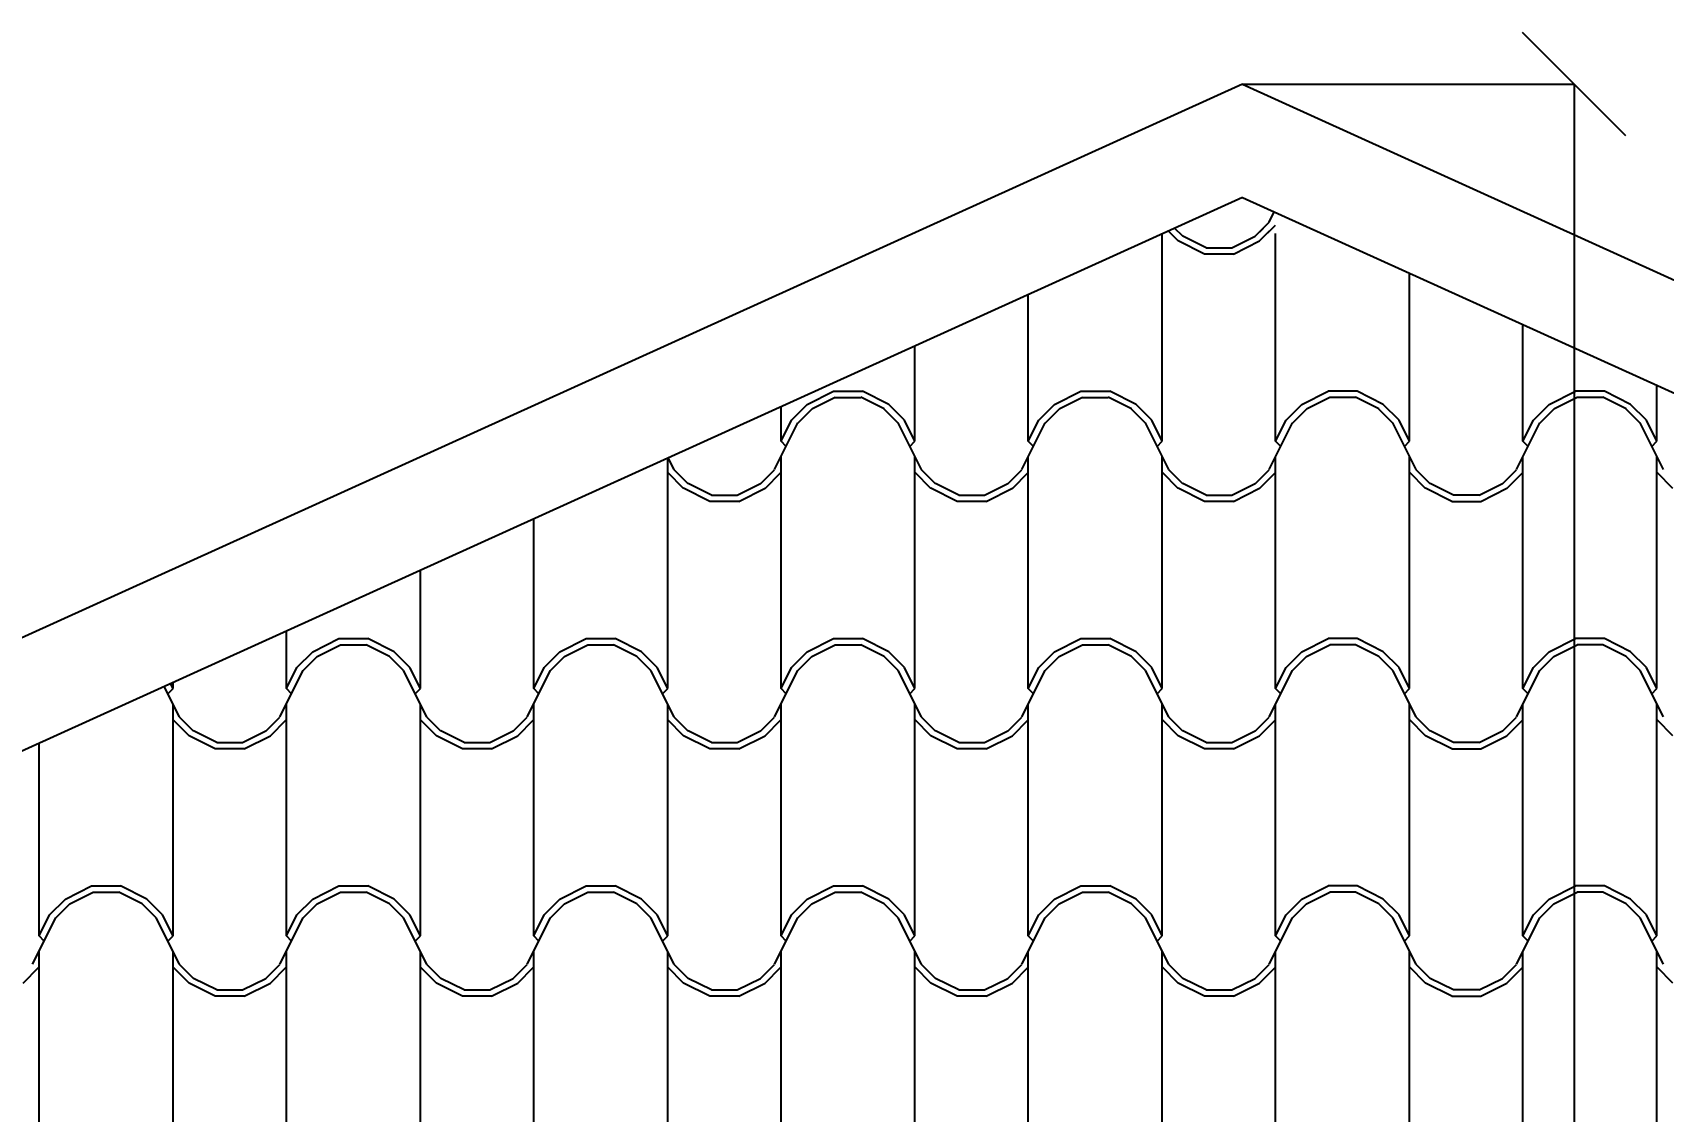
# Model space of a CAD drawing. Extents: x -135 to 36, y 31 to 104.
# Drawn here: x 0.249 to 1.831, y 51.249 to 52.295 of the extents above; entities that cross this region are included whole.
import ezdxf

# ---------------------------------------------------------------- set-up
doc = ezdxf.new("R2010")
doc.units = 0
doc.header["$MEASUREMENT"] = 0
doc.header["$PDMODE"] = 3
doc.layers.get('0').update_dxf_attribs({"linetype": 'CONTINUOUS'})
doc.layers.get('DEFPOINTS').update_dxf_attribs({"linetype": 'CONTINUOUS'})
for name, color, linetype in [('COTAS', 12, 'CONTINUOUS'), ('NUEVO', 1, 'CONTINUOUS'), ('RELLENO', 7, 'CONTINUOUS')]:
    doc.layers.add(name, color=color, linetype=linetype)
doc.styles.add('COTAS PRIMARIAS', font='ARIALN.TTF', dxfattribs={"height": 0.2})
doc.dimstyles.new('COTAS PRINCIPALES', dxfattribs={"dimscale": 5, "dimtxt": 2.5, "dimasz": 0.02, "dimexe": 0, "dimexo": 0, "dimgap": 0.01, "dimtad": 1, "dimzin": 1, "dimdsep": 46, "dimtxsty": 'COTAS PRIMARIAS', "dimblk": 'OBLIQUE', "dimcen": 0, "dimclrd": 11, "dimclre": 11, "dimclrt": 11, "dimaunit": 1, "dimadec": 1, "dimazin": 0, "dimtfac": 0.4, "dimtix": 1, "dimtmove": 1, "dimatfit": 3, "dimfxl": 0, "dimtolj": 1, "dimtzin": 0, "dimlwd": -1, "dimarcsym": 0})

# ---------------------------------------------------------------- blocks, each defined once
blk = doc.blocks.new('_Oblique')
at = {"color": 0, "linetype": 'ByBlock', "lineweight": -2}
blk.add_line((-0.5, -0.5), (0.5, 0.5), dxfattribs=at)
blk = doc.blocks.new('*D239')
at = {"layer": 'COTAS', "color": 11, "lineweight": -2}
for p, q in [((1.4227, 52.2452), (1.7447, 52.2452)), ((1.4227, 47.6929), (1.7447, 47.6929))]:
    blk.add_line(p, q, dxfattribs=at)
at = {"layer": 'COTAS', "color": 11}
blk.add_line((1.7447, 52.2452), (1.7447, 47.6929), dxfattribs=at)
at = {"layer": 'DEFPOINTS', "color": 0}
for p in [(1.4227, 52.2452), (1.4227, 47.6929), (1.7447, 47.6929)]:
    blk.add_point(p, dxfattribs=at)
at = {"layer": 'COTAS', "color": 11, "xscale": 0.1, "yscale": 0.1, "zscale": 0.1}
for p, rotation in [((1.7447, 52.2452), 90), ((1.7447, 47.6929), 270)]:
    blk.add_blockref('_Oblique', p, dxfattribs=dict(at, rotation=rotation))
at = {"layer": 'COTAS', "color": 11, "insert": (1.593, 49.9691), "char_height": 0.2, "attachment_point": 5, "rotation": 90, "style": 'COTAS PRIMARIAS'}
blk.add_mtext('\\A1;4.55', dxfattribs=at)

msp = doc.modelspace()

# ---------------------------------------------------------------- linework, layer by layer
at = {"layer": 'NUEVO'}
for p, q in [((1.4227, 52.2452), (-2.9019, 50.284)), ((1.4227, 52.2452), (5.7474, 50.284)), ((1.4227, 52.1354), (-2.8606, 50.1929)), ((1.4227, 52.1354), (5.7061, 50.1929))]:
    msp.add_line(p, q, dxfattribs=at)
at = {"layer": 'RELLENO', "color": 1}
for p, q in [((1.4487, 52.1113), (1.4537, 52.1214)), ((1.345, 51.8989), (1.345, 52.1002)), ((1.3605, 52.0931), (1.3508, 52.1028)), ((1.3649, 52.0976), (1.3569, 52.1056)), ((1.4351, 52.0976), (1.4487, 52.1112)), ((1.4351, 52.0976), (1.4431, 52.1056)), ((1.4395, 52.0931), (1.4548, 52.1084)), ((1.4395, 52.0931), (1.4492, 52.1028)), ((1.455, 51.8989), (1.455, 52.1002)), ((1.3859, 52.0804), (1.3605, 52.0932)), ((1.3875, 52.0864), (1.3649, 52.0977)), ((1.3875, 52.0864), (1.4125, 52.0864)), ((1.4125, 52.0864), (1.4351, 52.0977)), ((1.4141, 52.0804), (1.4395, 52.0932)), ((1.4141, 52.0804), (1.3859, 52.0804)), ((1.455, 51.8989), (1.455, 52.0755)), ((1.585, 51.8989), (1.585, 52.0618)), ((1.215, 51.8989), (1.215, 52.0412)), ((1.695, 51.8989), (1.695, 52.012)), ((1.105, 51.8989), (1.105, 51.9913)), ((1.0005, 51.9346), (1.0259, 51.9473)), ((1.0049, 51.9301), (1.0275, 51.9414)), ((1.0259, 51.9473), (1.0541, 51.9473)), ((1.0275, 51.9413), (1.0525, 51.9413)), ((1.0751, 51.9301), (1.0525, 51.9414)), ((1.0795, 51.9346), (1.0541, 51.9473)), ((1.2405, 51.9346), (1.2659, 51.9473)), ((1.2449, 51.9301), (1.2675, 51.9414)), ((1.2659, 51.9473), (1.2941, 51.9473)), ((1.2675, 51.9413), (1.2925, 51.9413)), ((1.3151, 51.9301), (1.2925, 51.9414)), ((1.3195, 51.9346), (1.2941, 51.9473)), ((1.4805, 51.9346), (1.5059, 51.9473)), ((1.4849, 51.9301), (1.5075, 51.9414)), ((1.5341, 51.9473), (1.5059, 51.9473)), ((1.5325, 51.9413), (1.5075, 51.9413)), ((1.5551, 51.9301), (1.5325, 51.9414)), ((1.5595, 51.9346), (1.5341, 51.9473)), ((1.7205, 51.9346), (1.7459, 51.9473)), ((1.7249, 51.9301), (1.7475, 51.9414)), ((1.7741, 51.9473), (1.7459, 51.9473)), ((1.7725, 51.9413), (1.7475, 51.9413)), ((1.7951, 51.9301), (1.7725, 51.9414)), ((1.7995, 51.9346), (1.7741, 51.9473)), ((1.825, 51.8989), (1.825, 51.953)), ((0.975, 51.8989), (0.975, 51.9324)), ((0.9852, 51.9193), (1.0005, 51.9345)), ((0.9913, 51.9164), (1.0049, 51.93)), ((1.0887, 51.9164), (1.0751, 51.93)), ((1.0948, 51.9193), (1.0795, 51.9345)), ((1.2252, 51.9193), (1.2405, 51.9345)), ((1.2313, 51.9164), (1.2449, 51.93)), ((1.3287, 51.9164), (1.3151, 51.93)), ((1.3348, 51.9193), (1.3195, 51.9345)), ((1.4652, 51.9193), (1.4805, 51.9345)), ((1.4713, 51.9164), (1.4849, 51.93)), ((1.5687, 51.9164), (1.5551, 51.93)), ((1.5748, 51.9193), (1.5595, 51.9345)), ((1.7052, 51.9193), (1.7205, 51.9345)), ((1.7113, 51.9164), (1.7249, 51.93)), ((1.8087, 51.9164), (1.7951, 51.93)), ((1.8148, 51.9193), (1.7995, 51.9345)), ((0.9687, 51.8713), (0.9913, 51.9165)), ((0.9687, 51.8713), (0.9913, 51.9165)), ((0.975, 51.8989), (0.9852, 51.9193)), ((0.975, 51.8989), (0.9852, 51.9193)), ((1.1113, 51.8713), (1.0887, 51.9165)), ((1.1113, 51.8713), (1.0887, 51.9165)), ((1.105, 51.8989), (1.0948, 51.9193)), ((1.105, 51.8989), (1.0948, 51.9193)), ((1.2087, 51.8713), (1.2313, 51.9165)), ((1.2087, 51.8713), (1.2313, 51.9165)), ((1.215, 51.8989), (1.2252, 51.9193)), ((1.215, 51.8989), (1.2252, 51.9193)), ((1.3513, 51.8713), (1.3287, 51.9165)), ((1.3513, 51.8713), (1.3287, 51.9165)), ((1.345, 51.8989), (1.3348, 51.9193)), ((1.345, 51.8989), (1.3348, 51.9193)), ((1.4487, 51.8713), (1.4713, 51.9165)), ((1.4487, 51.8713), (1.4713, 51.9165)), ((1.455, 51.8989), (1.4652, 51.9193)), ((1.455, 51.8989), (1.4652, 51.9193)), ((1.5913, 51.8713), (1.5687, 51.9165)), ((1.5913, 51.8713), (1.5687, 51.9165)), ((1.585, 51.8989), (1.5748, 51.9193)), ((1.585, 51.8989), (1.5748, 51.9193)), ((1.6887, 51.8713), (1.7113, 51.9165)), ((1.6887, 51.8713), (1.7113, 51.9165)), ((1.695, 51.8989), (1.7052, 51.9193)), ((1.695, 51.8989), (1.7052, 51.9193)), ((1.8313, 51.8713), (1.8087, 51.9165)), ((1.8313, 51.8713), (1.8087, 51.9165)), ((1.825, 51.8989), (1.8148, 51.9193)), ((1.825, 51.8989), (1.8148, 51.9193)), ((0.98, 51.8938), (0.975, 51.8988)), ((1.1, 51.8938), (1.105, 51.8988)), ((1.22, 51.8938), (1.215, 51.8988)), ((1.34, 51.8938), (1.345, 51.8988)), ((1.46, 51.8938), (1.455, 51.8988)), ((1.58, 51.8938), (1.585, 51.8988)), ((1.7, 51.8938), (1.695, 51.8988)), ((1.82, 51.8938), (1.825, 51.8988)), ((0.865, 51.6589), (0.865, 51.8825)), ((0.8713, 51.8713), (0.8656, 51.8827)), ((0.8713, 51.8713), (0.8656, 51.8827)), ((0.975, 51.6589), (0.975, 51.8839)), ((1.105, 51.6589), (1.105, 51.8839)), ((1.215, 51.6589), (1.215, 51.8839)), ((1.345, 51.6589), (1.345, 51.8839)), ((1.455, 51.6589), (1.455, 51.8839)), ((1.455, 51.6589), (1.455, 51.8839)), ((1.585, 51.6589), (1.585, 51.8839)), ((1.695, 51.6589), (1.695, 51.8839)), ((1.825, 51.6589), (1.825, 51.8839)), ((0.8805, 51.8531), (0.8652, 51.8684)), ((0.8849, 51.8576), (0.8713, 51.8712)), ((0.9551, 51.8576), (0.9687, 51.8712)), ((0.9595, 51.8531), (0.9748, 51.8684)), ((1.1205, 51.8531), (1.1052, 51.8684)), ((1.1249, 51.8576), (1.1113, 51.8712)), ((1.1951, 51.8576), (1.2087, 51.8712)), ((1.1995, 51.8531), (1.2148, 51.8684)), ((1.3605, 51.8531), (1.3452, 51.8684)), ((1.3649, 51.8576), (1.3513, 51.8712)), ((1.4351, 51.8576), (1.4487, 51.8712)), ((1.4351, 51.8576), (1.4487, 51.8712)), ((1.4395, 51.8531), (1.4548, 51.8684)), ((1.4395, 51.8531), (1.4548, 51.8684)), ((1.6005, 51.8531), (1.5852, 51.8684)), ((1.6049, 51.8576), (1.5913, 51.8712)), ((1.6751, 51.8576), (1.6887, 51.8712)), ((1.6795, 51.8531), (1.6948, 51.8684)), ((1.8405, 51.8531), (1.8252, 51.8684)), ((0.9059, 51.8404), (0.8805, 51.8532)), ((0.9075, 51.8464), (0.8849, 51.8577)), ((0.9075, 51.8464), (0.9325, 51.8464)), ((0.9325, 51.8464), (0.9551, 51.8577)), ((0.9341, 51.8404), (0.9595, 51.8532)), ((1.1459, 51.8404), (1.1205, 51.8532)), ((1.1475, 51.8464), (1.1249, 51.8577)), ((1.1475, 51.8464), (1.1725, 51.8464)), ((1.1725, 51.8464), (1.1951, 51.8577)), ((1.1741, 51.8404), (1.1995, 51.8532)), ((1.3859, 51.8404), (1.3605, 51.8532)), ((1.3875, 51.8464), (1.3649, 51.8577)), ((1.3875, 51.8464), (1.4125, 51.8464)), ((1.4125, 51.8464), (1.4351, 51.8577)), ((1.4141, 51.8404), (1.4395, 51.8532)), ((1.6259, 51.8404), (1.6005, 51.8532)), ((1.6275, 51.8464), (1.6049, 51.8577)), ((1.6525, 51.8464), (1.6275, 51.8464)), ((1.6525, 51.8464), (1.6751, 51.8577)), ((1.6541, 51.8404), (1.6795, 51.8532)), ((0.9341, 51.8404), (0.9059, 51.8404)), ((1.1741, 51.8404), (1.1459, 51.8404)), ((1.4141, 51.8404), (1.3859, 51.8404)), ((1.6259, 51.8404), (1.6541, 51.8404)), ((0.735, 51.6589), (0.735, 51.8235)), ((0.625, 51.6589), (0.625, 51.7736)), ((0.495, 51.6589), (0.495, 51.7147)), ((0.5205, 51.6946), (0.5459, 51.7073)), ((0.5459, 51.7073), (0.5741, 51.7073)), ((0.5995, 51.6946), (0.5741, 51.7073)), ((0.7605, 51.6946), (0.7859, 51.7073)), ((0.7859, 51.7073), (0.8141, 51.7073)), ((0.8395, 51.6946), (0.8141, 51.7073)), ((1.0005, 51.6946), (1.0259, 51.7073)), ((1.0259, 51.7073), (1.0541, 51.7073)), ((1.0795, 51.6946), (1.0541, 51.7073)), ((1.2405, 51.6946), (1.2659, 51.7073)), ((1.2659, 51.7073), (1.2941, 51.7073)), ((1.3195, 51.6946), (1.2941, 51.7073)), ((1.4805, 51.6946), (1.5059, 51.7073)), ((1.5341, 51.7073), (1.5059, 51.7073)), ((1.5595, 51.6946), (1.5341, 51.7073)), ((1.7205, 51.6946), (1.7459, 51.7073)), ((1.7741, 51.7073), (1.7459, 51.7073)), ((1.7995, 51.6946), (1.7741, 51.7073)), ((0.5052, 51.6793), (0.5205, 51.6945)), ((0.5113, 51.6764), (0.5249, 51.69)), ((0.5249, 51.6901), (0.5475, 51.7014)), ((0.5475, 51.7013), (0.5725, 51.7013)), ((0.5951, 51.6901), (0.5725, 51.7014)), ((0.6087, 51.6764), (0.5951, 51.69)), ((0.6148, 51.6793), (0.5995, 51.6945)), ((0.7452, 51.6793), (0.7605, 51.6945)), ((0.7513, 51.6764), (0.7649, 51.69)), ((0.7649, 51.6901), (0.7875, 51.7014)), ((0.7875, 51.7013), (0.8125, 51.7013)), ((0.8351, 51.6901), (0.8125, 51.7014)), ((0.8487, 51.6764), (0.8351, 51.69)), ((0.8548, 51.6793), (0.8395, 51.6945)), ((0.9852, 51.6793), (1.0005, 51.6945)), ((0.9913, 51.6764), (1.0049, 51.69)), ((1.0049, 51.6901), (1.0275, 51.7014)), ((1.0275, 51.7013), (1.0525, 51.7013)), ((1.0751, 51.6901), (1.0525, 51.7014)), ((1.0887, 51.6764), (1.0751, 51.69)), ((1.0948, 51.6793), (1.0795, 51.6945)), ((1.2252, 51.6793), (1.2405, 51.6945)), ((1.2313, 51.6764), (1.2449, 51.69)), ((1.2449, 51.6901), (1.2675, 51.7014)), ((1.2675, 51.7013), (1.2925, 51.7013)), ((1.3151, 51.6901), (1.2925, 51.7014)), ((1.3287, 51.6764), (1.3151, 51.69)), ((1.3348, 51.6793), (1.3195, 51.6945)), ((1.4652, 51.6793), (1.4805, 51.6945)), ((1.4713, 51.6764), (1.4849, 51.69)), ((1.4849, 51.6901), (1.5075, 51.7014)), ((1.5325, 51.7013), (1.5075, 51.7013)), ((1.5551, 51.6901), (1.5325, 51.7014)), ((1.5687, 51.6764), (1.5551, 51.69)), ((1.5748, 51.6793), (1.5595, 51.6945)), ((1.7052, 51.6793), (1.7205, 51.6945)), ((1.7113, 51.6764), (1.7249, 51.69)), ((1.7249, 51.6901), (1.7475, 51.7014)), ((1.7725, 51.7013), (1.7475, 51.7013)), ((1.7951, 51.6901), (1.7725, 51.7014)), ((1.8087, 51.6764), (1.7951, 51.69)), ((1.8148, 51.6793), (1.7995, 51.6945)), ((0.4887, 51.6313), (0.5113, 51.6765)), ((0.4887, 51.6313), (0.5113, 51.6765)), ((0.495, 51.6589), (0.5052, 51.6793)), ((0.495, 51.6589), (0.5052, 51.6793)), ((0.6313, 51.6313), (0.6087, 51.6765)), ((0.6313, 51.6313), (0.6087, 51.6765)), ((0.625, 51.6589), (0.6148, 51.6793)), ((0.625, 51.6589), (0.6148, 51.6793)), ((0.7287, 51.6313), (0.7513, 51.6765)), ((0.7287, 51.6313), (0.7513, 51.6765)), ((0.735, 51.6589), (0.7452, 51.6793)), ((0.735, 51.6589), (0.7452, 51.6793)), ((0.8713, 51.6313), (0.8487, 51.6765)), ((0.8713, 51.6313), (0.8487, 51.6765)), ((0.865, 51.6589), (0.8548, 51.6793)), ((0.865, 51.6589), (0.8548, 51.6793)), ((0.9687, 51.6313), (0.9913, 51.6765)), ((0.9687, 51.6313), (0.9913, 51.6765)), ((0.975, 51.6589), (0.9852, 51.6793)), ((0.975, 51.6589), (0.9852, 51.6793)), ((1.1113, 51.6313), (1.0887, 51.6765)), ((1.1113, 51.6313), (1.0887, 51.6765)), ((1.105, 51.6589), (1.0948, 51.6793)), ((1.105, 51.6589), (1.0948, 51.6793)), ((1.2087, 51.6313), (1.2313, 51.6765)), ((1.2087, 51.6313), (1.2313, 51.6765)), ((1.215, 51.6589), (1.2252, 51.6793)), ((1.215, 51.6589), (1.2252, 51.6793)), ((1.3513, 51.6313), (1.3287, 51.6765)), ((1.3513, 51.6313), (1.3287, 51.6765)), ((1.345, 51.6589), (1.3348, 51.6793)), ((1.345, 51.6589), (1.3348, 51.6793)), ((1.4487, 51.6313), (1.4713, 51.6765)), ((1.4487, 51.6313), (1.4713, 51.6765)), ((1.455, 51.6589), (1.4652, 51.6793)), ((1.455, 51.6589), (1.4652, 51.6793)), ((1.5913, 51.6313), (1.5687, 51.6765)), ((1.5913, 51.6313), (1.5687, 51.6765)), ((1.585, 51.6589), (1.5748, 51.6793)), ((1.585, 51.6589), (1.5748, 51.6793)), ((1.6887, 51.6313), (1.7113, 51.6765)), ((1.6887, 51.6313), (1.7113, 51.6765)), ((1.695, 51.6589), (1.7052, 51.6793)), ((1.695, 51.6589), (1.7052, 51.6793)), ((1.8313, 51.6313), (1.8087, 51.6765)), ((1.8313, 51.6313), (1.8087, 51.6765)), ((1.825, 51.6589), (1.8148, 51.6793)), ((1.825, 51.6589), (1.8148, 51.6793)), ((0.3913, 51.6313), (0.3765, 51.6609)), ((0.3913, 51.6313), (0.3765, 51.6609)), ((0.38, 51.6538), (0.385, 51.6588)), ((0.385, 51.6589), (0.3826, 51.6637)), ((0.385, 51.6589), (0.3826, 51.6637)), ((0.385, 51.6589), (0.385, 51.6648)), ((0.5, 51.6538), (0.495, 51.6588)), ((0.62, 51.6538), (0.625, 51.6588)), ((0.74, 51.6538), (0.735, 51.6588)), ((0.86, 51.6538), (0.865, 51.6588)), ((0.98, 51.6538), (0.975, 51.6588)), ((1.1, 51.6538), (1.105, 51.6588)), ((1.22, 51.6538), (1.215, 51.6588)), ((1.34, 51.6538), (1.345, 51.6588)), ((1.46, 51.6538), (1.455, 51.6588)), ((1.58, 51.6538), (1.585, 51.6588)), ((1.7, 51.6538), (1.695, 51.6588)), ((1.82, 51.6538), (1.825, 51.6588)), ((0.385, 51.4189), (0.385, 51.6439)), ((0.495, 51.4189), (0.495, 51.6439)), ((0.625, 51.4189), (0.625, 51.6439)), ((0.735, 51.4189), (0.735, 51.6439)), ((0.865, 51.4189), (0.865, 51.6439)), ((0.975, 51.4189), (0.975, 51.6439)), ((1.105, 51.4189), (1.105, 51.6439)), ((1.215, 51.4189), (1.215, 51.6439)), ((1.345, 51.4189), (1.345, 51.6439)), ((1.455, 51.4189), (1.455, 51.6439)), ((1.455, 51.4189), (1.455, 51.6439)), ((1.585, 51.4189), (1.585, 51.6439)), ((1.695, 51.4189), (1.695, 51.6439)), ((1.825, 51.4189), (1.825, 51.6439)), ((0.4005, 51.6131), (0.3852, 51.6284)), ((0.4049, 51.6176), (0.3913, 51.6312)), ((0.4751, 51.6176), (0.4887, 51.6312)), ((0.4795, 51.6131), (0.4948, 51.6284)), ((0.6405, 51.6131), (0.6252, 51.6284)), ((0.6449, 51.6176), (0.6313, 51.6312)), ((0.7151, 51.6176), (0.7287, 51.6312)), ((0.7195, 51.6131), (0.7348, 51.6284)), ((0.8805, 51.6131), (0.8652, 51.6284)), ((0.8849, 51.6176), (0.8713, 51.6312)), ((0.9551, 51.6176), (0.9687, 51.6312)), ((0.9595, 51.6131), (0.9748, 51.6284)), ((1.1205, 51.6131), (1.1052, 51.6284)), ((1.1249, 51.6176), (1.1113, 51.6312)), ((1.1951, 51.6176), (1.2087, 51.6312)), ((1.1995, 51.6131), (1.2148, 51.6284)), ((1.3605, 51.6131), (1.3452, 51.6284)), ((1.3649, 51.6176), (1.3513, 51.6312)), ((1.4351, 51.6176), (1.4487, 51.6312)), ((1.4351, 51.6176), (1.4487, 51.6312)), ((1.4395, 51.6131), (1.4548, 51.6284)), ((1.4395, 51.6131), (1.4548, 51.6284)), ((1.6005, 51.6131), (1.5852, 51.6284)), ((1.6049, 51.6176), (1.5913, 51.6312)), ((1.6751, 51.6176), (1.6887, 51.6312)), ((1.6795, 51.6131), (1.6948, 51.6284)), ((1.8405, 51.6131), (1.8252, 51.6284)), ((0.4259, 51.6004), (0.4005, 51.6131)), ((0.4275, 51.6064), (0.4049, 51.6177)), ((0.4525, 51.6064), (0.4751, 51.6177)), ((0.4541, 51.6004), (0.4795, 51.6131)), ((0.6659, 51.6004), (0.6405, 51.6131)), ((0.6675, 51.6064), (0.6449, 51.6177)), ((0.6925, 51.6064), (0.7151, 51.6177)), ((0.6941, 51.6004), (0.7195, 51.6131)), ((0.9059, 51.6004), (0.8805, 51.6131)), ((0.9075, 51.6064), (0.8849, 51.6177)), ((0.9325, 51.6064), (0.9551, 51.6177)), ((0.9341, 51.6004), (0.9595, 51.6131)), ((1.1459, 51.6004), (1.1205, 51.6131)), ((1.1475, 51.6064), (1.1249, 51.6177)), ((1.1725, 51.6064), (1.1951, 51.6177)), ((1.1741, 51.6004), (1.1995, 51.6131)), ((1.3859, 51.6004), (1.3605, 51.6131)), ((1.3875, 51.6064), (1.3649, 51.6177)), ((1.4125, 51.6064), (1.4351, 51.6177)), ((1.4141, 51.6004), (1.4395, 51.6131)), ((1.6259, 51.6004), (1.6005, 51.6131)), ((1.6275, 51.6064), (1.6049, 51.6177)), ((1.6525, 51.6064), (1.6751, 51.6177)), ((1.6541, 51.6004), (1.6795, 51.6131)), ((0.255, 51.4189), (0.255, 51.6058)), ((0.4541, 51.6004), (0.4259, 51.6004)), ((0.4275, 51.6064), (0.4525, 51.6064)), ((0.6941, 51.6004), (0.6659, 51.6004)), ((0.6675, 51.6064), (0.6925, 51.6064)), ((0.9341, 51.6004), (0.9059, 51.6004)), ((0.9075, 51.6064), (0.9325, 51.6064)), ((1.1741, 51.6004), (1.1459, 51.6004)), ((1.1475, 51.6064), (1.1725, 51.6064)), ((1.4141, 51.6004), (1.3859, 51.6004)), ((1.3875, 51.6064), (1.4125, 51.6064)), ((1.6259, 51.6004), (1.6541, 51.6004)), ((1.6525, 51.6064), (1.6275, 51.6064)), ((0.2805, 51.4546), (0.3059, 51.4673)), ((0.3059, 51.4673), (0.3341, 51.4673)), ((0.3595, 51.4546), (0.3341, 51.4673)), ((0.5205, 51.4546), (0.5459, 51.4673)), ((0.5459, 51.4673), (0.5741, 51.4673)), ((0.5995, 51.4546), (0.5741, 51.4673)), ((0.7605, 51.4546), (0.7859, 51.4673)), ((0.7859, 51.4673), (0.8141, 51.4673)), ((0.8395, 51.4546), (0.8141, 51.4673)), ((1.0005, 51.4546), (1.0259, 51.4673)), ((1.0259, 51.4673), (1.0541, 51.4673)), ((1.0795, 51.4546), (1.0541, 51.4673)), ((1.2405, 51.4546), (1.2659, 51.4673)), ((1.2659, 51.4673), (1.2941, 51.4673)), ((1.3195, 51.4546), (1.2941, 51.4673)), ((1.4805, 51.4546), (1.5059, 51.4673)), ((1.5341, 51.4673), (1.5059, 51.4673)), ((1.5595, 51.4546), (1.5341, 51.4673)), ((1.7205, 51.4546), (1.7459, 51.4673)), ((1.7741, 51.4673), (1.7459, 51.4673)), ((1.7995, 51.4546), (1.7741, 51.4673)), ((0.2652, 51.4393), (0.2805, 51.4545)), ((0.2849, 51.4501), (0.3075, 51.4614)), ((0.3075, 51.4613), (0.3325, 51.4613)), ((0.3551, 51.4501), (0.3325, 51.4614)), ((0.3748, 51.4393), (0.3595, 51.4545)), ((0.5052, 51.4393), (0.5205, 51.4545)), ((0.5249, 51.4501), (0.5475, 51.4614)), ((0.5475, 51.4613), (0.5725, 51.4613)), ((0.5951, 51.4501), (0.5725, 51.4614)), ((0.6148, 51.4393), (0.5995, 51.4545)), ((0.7452, 51.4393), (0.7605, 51.4545)), ((0.7649, 51.4501), (0.7875, 51.4614)), ((0.7875, 51.4613), (0.8125, 51.4613)), ((0.8351, 51.4501), (0.8125, 51.4614)), ((0.8548, 51.4393), (0.8395, 51.4545)), ((0.9852, 51.4393), (1.0005, 51.4545)), ((1.0049, 51.4501), (1.0275, 51.4614)), ((1.0275, 51.4613), (1.0525, 51.4613)), ((1.0751, 51.4501), (1.0525, 51.4614)), ((1.0948, 51.4393), (1.0795, 51.4545)), ((1.2252, 51.4393), (1.2405, 51.4545)), ((1.2449, 51.4501), (1.2675, 51.4614)), ((1.2675, 51.4613), (1.2925, 51.4613)), ((1.3151, 51.4501), (1.2925, 51.4614)), ((1.3348, 51.4393), (1.3195, 51.4545)), ((1.4652, 51.4393), (1.4805, 51.4545)), ((1.4849, 51.4501), (1.5075, 51.4614)), ((1.5325, 51.4613), (1.5075, 51.4613)), ((1.5551, 51.4501), (1.5325, 51.4614)), ((1.5748, 51.4393), (1.5595, 51.4545)), ((1.7052, 51.4393), (1.7205, 51.4545)), ((1.7249, 51.4501), (1.7475, 51.4614)), ((1.7725, 51.4613), (1.7475, 51.4613)), ((1.7951, 51.4501), (1.7725, 51.4614)), ((1.8148, 51.4393), (1.7995, 51.4545)), ((0.2487, 51.3913), (0.2713, 51.4365)), ((0.2487, 51.3913), (0.2713, 51.4365)), ((0.255, 51.4189), (0.2652, 51.4393)), ((0.255, 51.4189), (0.2652, 51.4393)), ((0.2713, 51.4364), (0.2849, 51.45)), ((0.3687, 51.4364), (0.3551, 51.45)), ((0.3913, 51.3913), (0.3687, 51.4365)), ((0.3913, 51.3913), (0.3687, 51.4365)), ((0.385, 51.4189), (0.3748, 51.4393)), ((0.385, 51.4189), (0.3748, 51.4393)), ((0.4887, 51.3913), (0.5113, 51.4365)), ((0.4887, 51.3913), (0.5113, 51.4365)), ((0.495, 51.4189), (0.5052, 51.4393)), ((0.495, 51.4189), (0.5052, 51.4393)), ((0.5113, 51.4364), (0.5249, 51.45)), ((0.6087, 51.4364), (0.5951, 51.45)), ((0.6313, 51.3913), (0.6087, 51.4365)), ((0.6313, 51.3913), (0.6087, 51.4365)), ((0.625, 51.4189), (0.6148, 51.4393)), ((0.625, 51.4189), (0.6148, 51.4393)), ((0.7287, 51.3913), (0.7513, 51.4365)), ((0.7287, 51.3913), (0.7513, 51.4365)), ((0.735, 51.4189), (0.7452, 51.4393)), ((0.735, 51.4189), (0.7452, 51.4393)), ((0.7513, 51.4364), (0.7649, 51.45)), ((0.8487, 51.4364), (0.8351, 51.45)), ((0.8713, 51.3913), (0.8487, 51.4365)), ((0.8713, 51.3913), (0.8487, 51.4365)), ((0.865, 51.4189), (0.8548, 51.4393)), ((0.865, 51.4189), (0.8548, 51.4393)), ((0.9687, 51.3913), (0.9913, 51.4365)), ((0.9687, 51.3913), (0.9913, 51.4365)), ((0.975, 51.4189), (0.9852, 51.4393)), ((0.975, 51.4189), (0.9852, 51.4393)), ((0.9913, 51.4364), (1.0049, 51.45)), ((1.0887, 51.4364), (1.0751, 51.45)), ((1.1113, 51.3913), (1.0887, 51.4365)), ((1.1113, 51.3913), (1.0887, 51.4365)), ((1.105, 51.4189), (1.0948, 51.4393)), ((1.105, 51.4189), (1.0948, 51.4393)), ((1.2087, 51.3913), (1.2313, 51.4365)), ((1.2087, 51.3913), (1.2313, 51.4365)), ((1.215, 51.4189), (1.2252, 51.4393)), ((1.215, 51.4189), (1.2252, 51.4393)), ((1.2313, 51.4364), (1.2449, 51.45)), ((1.3287, 51.4364), (1.3151, 51.45)), ((1.3513, 51.3913), (1.3287, 51.4365)), ((1.3513, 51.3913), (1.3287, 51.4365)), ((1.345, 51.4189), (1.3348, 51.4393)), ((1.345, 51.4189), (1.3348, 51.4393)), ((1.4487, 51.3913), (1.4713, 51.4365)), ((1.4487, 51.3913), (1.4713, 51.4365)), ((1.455, 51.4189), (1.4652, 51.4393)), ((1.455, 51.4189), (1.4652, 51.4393)), ((1.4713, 51.4364), (1.4849, 51.45)), ((1.5687, 51.4364), (1.5551, 51.45)), ((1.5913, 51.3913), (1.5687, 51.4365)), ((1.5913, 51.3913), (1.5687, 51.4365)), ((1.585, 51.4189), (1.5748, 51.4393)), ((1.585, 51.4189), (1.5748, 51.4393)), ((1.6887, 51.3913), (1.7113, 51.4365)), ((1.6887, 51.3913), (1.7113, 51.4365)), ((1.695, 51.4189), (1.7052, 51.4393)), ((1.695, 51.4189), (1.7052, 51.4393)), ((1.7113, 51.4364), (1.7249, 51.45)), ((1.8087, 51.4364), (1.7951, 51.45)), ((1.8313, 51.3913), (1.8087, 51.4365)), ((1.8313, 51.3913), (1.8087, 51.4365)), ((1.825, 51.4189), (1.8148, 51.4393)), ((1.825, 51.4189), (1.8148, 51.4393)), ((0.26, 51.4138), (0.255, 51.4188)), ((0.38, 51.4138), (0.385, 51.4188)), ((0.5, 51.4138), (0.495, 51.4188)), ((0.62, 51.4138), (0.625, 51.4188)), ((0.74, 51.4138), (0.735, 51.4188)), ((0.86, 51.4138), (0.865, 51.4188)), ((0.98, 51.4138), (0.975, 51.4188)), ((1.1, 51.4138), (1.105, 51.4188)), ((1.22, 51.4138), (1.215, 51.4188)), ((1.34, 51.4138), (1.345, 51.4188)), ((1.46, 51.4138), (1.455, 51.4188)), ((1.58, 51.4138), (1.585, 51.4188)), ((1.7, 51.4138), (1.695, 51.4188)), ((1.82, 51.4138), (1.825, 51.4188)), ((0.255, 51.1789), (0.255, 51.4039)), ((0.385, 51.1789), (0.385, 51.4039)), ((0.495, 51.1789), (0.495, 51.4039)), ((0.625, 51.1789), (0.625, 51.4039)), ((0.735, 51.1789), (0.735, 51.4039)), ((0.865, 51.1789), (0.865, 51.4039)), ((0.975, 51.1789), (0.975, 51.4039)), ((1.105, 51.1789), (1.105, 51.4039)), ((1.215, 51.1789), (1.215, 51.4039)), ((1.345, 51.1789), (1.345, 51.4039)), ((1.455, 51.1789), (1.455, 51.4039)), ((1.455, 51.1789), (1.455, 51.4039)), ((1.585, 51.1789), (1.585, 51.4039)), ((1.695, 51.1789), (1.695, 51.4039)), ((1.825, 51.1789), (1.825, 51.4039)), ((0.2395, 51.3731), (0.2548, 51.3884)), ((0.4005, 51.3731), (0.3852, 51.3884)), ((0.4049, 51.3776), (0.3913, 51.3912)), ((0.4751, 51.3776), (0.4887, 51.3912)), ((0.4795, 51.3731), (0.4948, 51.3884)), ((0.6405, 51.3731), (0.6252, 51.3884)), ((0.6449, 51.3776), (0.6313, 51.3912)), ((0.7151, 51.3776), (0.7287, 51.3912)), ((0.7195, 51.3731), (0.7348, 51.3884)), ((0.8805, 51.3731), (0.8652, 51.3884)), ((0.8849, 51.3776), (0.8713, 51.3912)), ((0.9551, 51.3776), (0.9687, 51.3912)), ((0.9595, 51.3731), (0.9748, 51.3884)), ((1.1205, 51.3731), (1.1052, 51.3884)), ((1.1249, 51.3776), (1.1113, 51.3912)), ((1.1951, 51.3776), (1.2087, 51.3912)), ((1.1995, 51.3731), (1.2148, 51.3884)), ((1.3605, 51.3731), (1.3452, 51.3884)), ((1.3649, 51.3776), (1.3513, 51.3912)), ((1.4351, 51.3776), (1.4487, 51.3912)), ((1.4351, 51.3776), (1.4487, 51.3912)), ((1.4395, 51.3731), (1.4548, 51.3884)), ((1.4395, 51.3731), (1.4548, 51.3884)), ((1.6005, 51.3731), (1.5852, 51.3884)), ((1.6049, 51.3776), (1.5913, 51.3912)), ((1.6751, 51.3776), (1.6887, 51.3912)), ((1.6795, 51.3731), (1.6948, 51.3884)), ((1.8405, 51.3731), (1.8252, 51.3884)), ((0.4259, 51.3604), (0.4005, 51.3731)), ((0.4275, 51.3664), (0.4049, 51.3777)), ((0.4525, 51.3664), (0.4751, 51.3777)), ((0.4541, 51.3604), (0.4795, 51.3731)), ((0.6659, 51.3604), (0.6405, 51.3731)), ((0.6675, 51.3664), (0.6449, 51.3777)), ((0.6925, 51.3664), (0.7151, 51.3777)), ((0.6941, 51.3604), (0.7195, 51.3731)), ((0.9059, 51.3604), (0.8805, 51.3731)), ((0.9075, 51.3664), (0.8849, 51.3777)), ((0.9325, 51.3664), (0.9551, 51.3777)), ((0.9341, 51.3604), (0.9595, 51.3731)), ((1.1459, 51.3604), (1.1205, 51.3731)), ((1.1475, 51.3664), (1.1249, 51.3777)), ((1.1725, 51.3664), (1.1951, 51.3777)), ((1.1741, 51.3604), (1.1995, 51.3731)), ((1.3859, 51.3604), (1.3605, 51.3731)), ((1.3875, 51.3664), (1.3649, 51.3777)), ((1.4125, 51.3664), (1.4351, 51.3777)), ((1.4141, 51.3604), (1.4395, 51.3731)), ((1.6259, 51.3604), (1.6005, 51.3731)), ((1.6275, 51.3664), (1.6049, 51.3777)), ((1.6525, 51.3664), (1.6751, 51.3777)), ((1.6541, 51.3604), (1.6795, 51.3731)), ((0.4541, 51.3604), (0.4259, 51.3604)), ((0.4275, 51.3664), (0.4525, 51.3664)), ((0.6941, 51.3604), (0.6659, 51.3604)), ((0.6675, 51.3664), (0.6925, 51.3664)), ((0.9341, 51.3604), (0.9059, 51.3604)), ((0.9075, 51.3664), (0.9325, 51.3664)), ((1.1741, 51.3604), (1.1459, 51.3604)), ((1.1475, 51.3664), (1.1725, 51.3664)), ((1.4141, 51.3604), (1.3859, 51.3604)), ((1.3875, 51.3664), (1.4125, 51.3664)), ((1.6259, 51.3604), (1.6541, 51.3604)), ((1.6525, 51.3664), (1.6275, 51.3664))]:
    msp.add_line(p, q, dxfattribs=at)

# ---------------------------------------------------------------- dimensions: what is measured, and where the dimension line sits
at = {"layer": 'COTAS'}
dim = msp.add_linear_dim(base=(1.7447, 47.6929), p1=(1.4227, 52.2452), p2=(1.4227, 47.6929), angle=90, dimstyle='COTAS PRINCIPALES', dxfattribs=at)
dim.commit()
dim.dimension.update_dxf_attribs({"geometry": '*D239', "text_midpoint": (1.593, 49.9691)})

doc.saveas('drawing.dxf')
